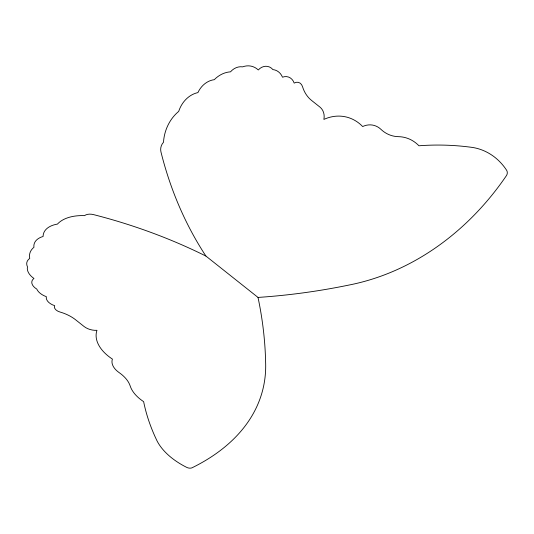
<?xml version="1.0" encoding="UTF-8"?>
<svg xmlns="http://www.w3.org/2000/svg" width="534" height="534" viewBox="0 0 534 534"><rect width="100%" height="100%" fill="white"/><g stroke="black" fill="none" stroke-linecap="round" stroke-linejoin="round"><path stroke-width="0.8" d="M205.924 256.073L258.015 297.425A882.835 522.332 13.8 0 1 265.625 362.346A272.861 161.435 13.8 0 1 191.913 467.851A4.559 2.697 13.8 0 1 186.746 467.39A66.042 39.075 13.8 0 1 157.089 440.997A343.843 203.434 13.8 0 1 143.633 401.641A39.409 23.316 13.8 0 1 130.196 385.989A35.464 20.98 13.8 0 0 119.149 372.612A21.607 12.783 13.8 0 1 112.42 359.102A44.963 26.607 13.8 0 1 96.961 330.319A12.395 7.336 13.8 0 1 84.025 326.461L76.008 320.1A31.139 18.423 13.8 0 0 59.921 311.996A7.136 4.219 13.8 0 1 54.695 305.662A11.414 6.755 13.8 0 1 46.365 296.684A15.005 8.878 13.8 0 1 36.753 289.048A12.075 7.142 13.8 0 1 33.956 278.468A20.005 11.835 13.8 0 1 27.474 266.82A16.207 9.585 13.8 0 1 29.744 258.416A29.223 17.288 13.8 0 1 33.936 247.289A22.715 13.437 13.8 0 1 43.107 236.475A27.214 16.1 13.8 0 1 57.445 224.093A38.635 22.855 13.8 0 1 84.539 215.643A9.191 5.433 13.8 0 1 93.51 214.608A349.443 206.751 13.8 0 1 205.924 256.073A349.443 296.21 -76.4 0 1 160.954 151.923A9.191 7.79 -76.4 0 1 163.504 142.251A38.635 32.748 -76.4 0 1 178.703 111.399A27.214 23.069 -76.4 0 1 197.914 92.596A22.715 19.251 -76.4 0 1 214.288 79.679A29.223 24.771 -76.4 0 1 230.501 71.836A16.207 13.737 -76.4 0 1 242.643 66.85A20.005 16.961 -76.4 0 1 258.296 69.967A12.075 10.233 -76.4 0 1 272.894 69.58A15.005 12.716 -76.4 0 1 282.513 77.21A11.414 9.679 -76.4 0 1 294.181 83.084A7.136 6.048 -76.4 0 1 302.498 86.555A31.139 26.393 -76.4 0 0 311.996 100.779L320.006 107.14A12.395 10.506 -76.4 0 1 323.891 119.416A44.963 38.114 -76.4 0 1 362.659 126.538A21.607 18.316 -76.4 0 1 380.922 129.328A35.464 30.058 -76.4 0 0 398.471 136.664A39.409 33.408 -76.4 0 1 418.943 145.775A343.843 291.464 -76.4 0 1 472.884 147.504A66.042 55.983 -76.4 0 1 506.566 170.166A4.559 3.865 -76.4 0 1 506.586 175.399A272.861 231.289 -76.4 0 1 348.749 285.096A882.835 748.341 -76.4 0 1 258.015 297.425"/></g></svg>
